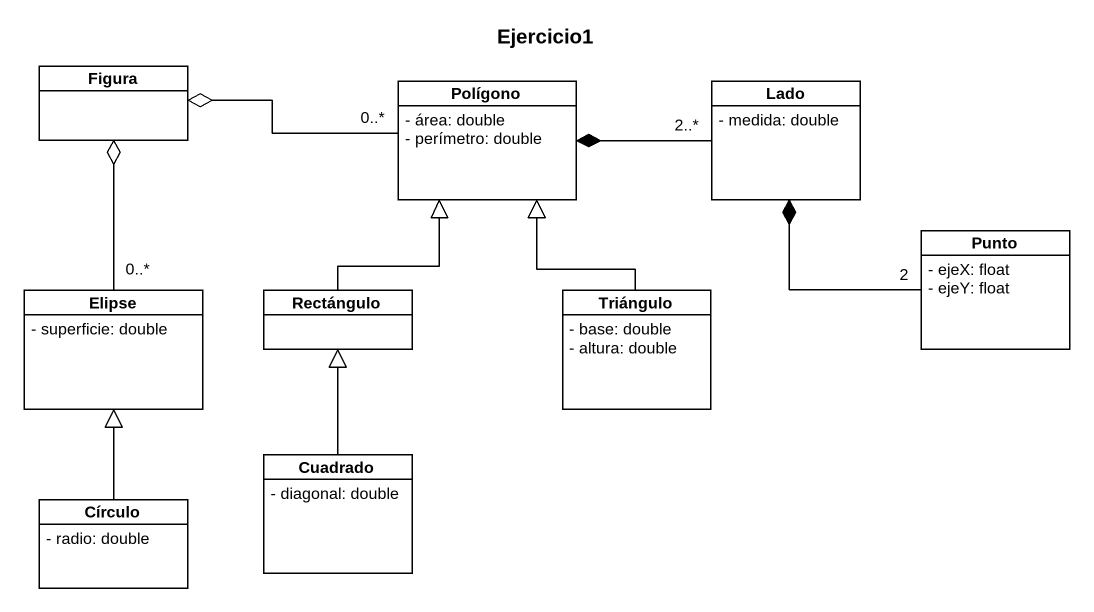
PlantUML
@startuml
title Ejercicio1
hide circle
hide empty members
skinparam classAttributeIconSize 0
class Figura
class Polígono {
  - área: double
  - perímetro: double
}
class Lado {
  - medida: double
}
class Punto {
  - ejeX: float
  - ejeY: float
}
class Elipse {
  - superficie: double
}
class Rectángulo
class Triángulo {
  - base: double
  - altura: double
}
class Círculo {
  - radio: double
}
class Cuadrado {
  - diagonal: double
}
Polígono "0..*" -left-o Figura
Lado "2..*" -left-* Polígono
Punto "2" -up-* Lado
Elipse "0..*" -up-o Figura
Rectángulo -up-|> Polígono
Triángulo -up-|> Polígono
Círculo -up-|> Elipse
Cuadrado -up-|> Rectángulo
@enduml
